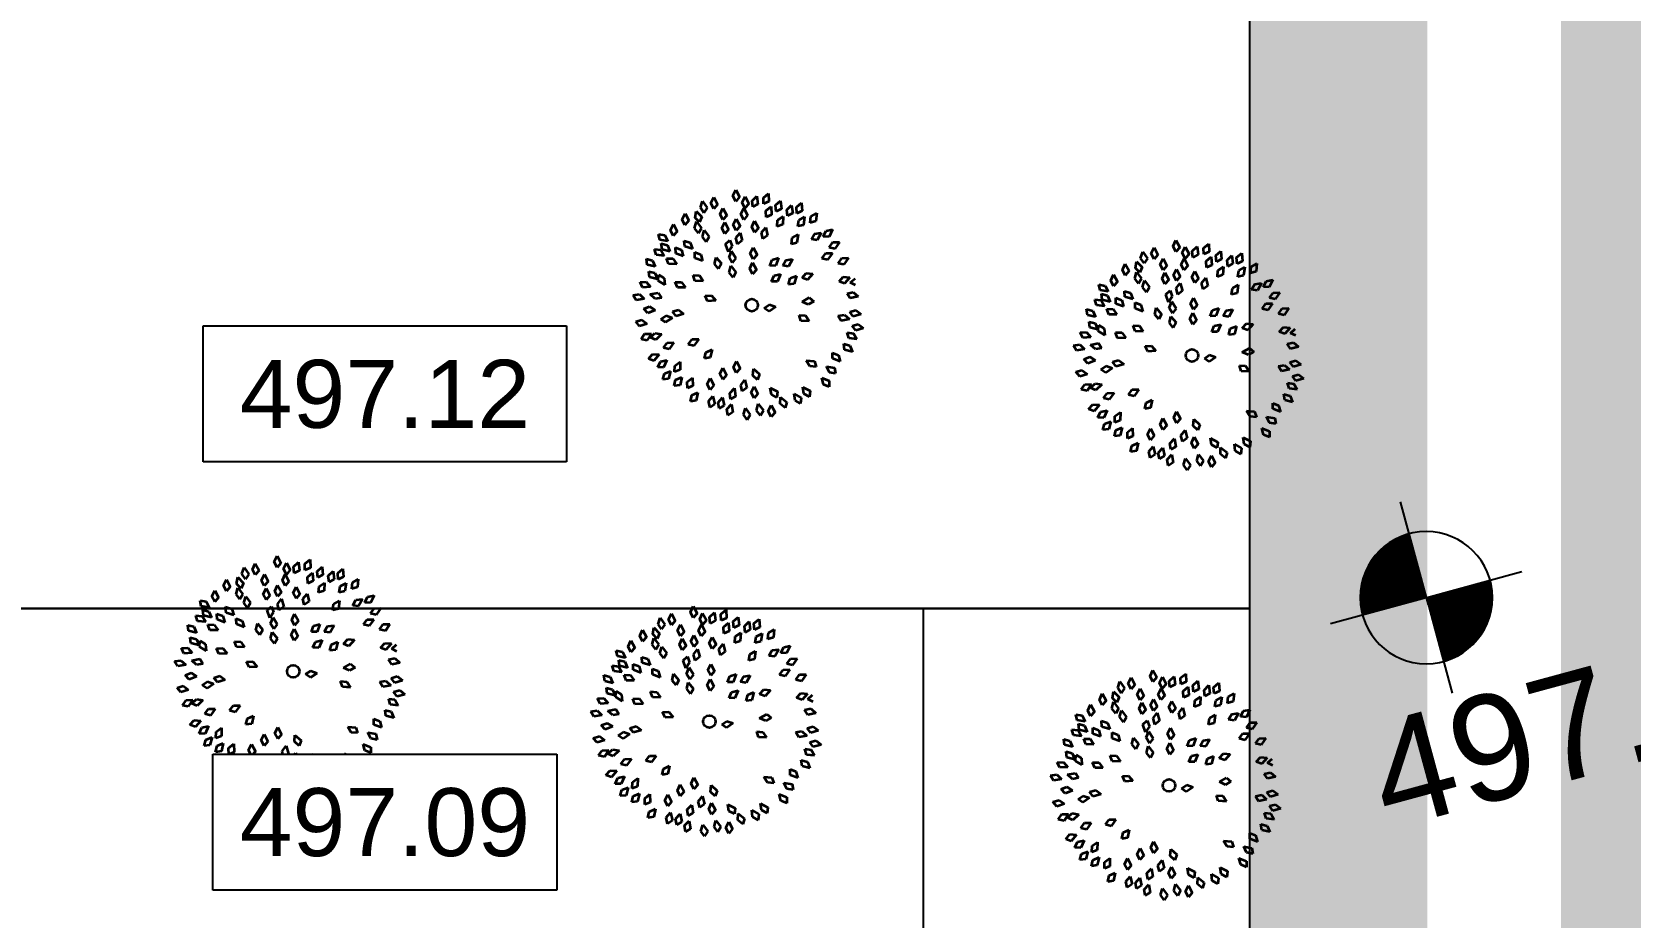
# Model space of a CAD drawing. Header units: millimetres. Extents: x -179928 to 528275, y -469666 to 511935.
# Drawn here: x 184739 to 214597, y 71491 to 88024 of the extents above; entities that cross this region are included whole.
import ezdxf

# ---------------------------------------------------------------- set-up
doc = ezdxf.new("R2010")
doc.units = ezdxf.units.MM
for name, color, linetype in [('ad-Client road levels', 1, 'Continuous'), ('ad-Lvl-Backyard', 6, 'Continuous'), ('ad-Lvl-Lawn', 3, 'Continuous'), ('ad-Parking', 2, 'Continuous'), ('ad-Road', 2, 'Continuous'), ('ad-Road Hatch', 8, 'Continuous'), ('ad-Text', 7, 'Continuous')]:
    doc.layers.add(name, color=color, linetype=linetype)
doc.layers.add('ad-Landscape', color=94, linetype='Continuous', lineweight=35)
doc.layers.add('ad-Plot Boundary', color=6, linetype='Continuous', true_color=0xff00ff)
doc.styles.add('ARIAL', font='arial.ttf')
doc.styles.add('MtX_Century_Gothic', font='GOTHIC.TTF')
doc.styles.add('Sections_The woods Site plan_Entrances$0$Standard', font='arial.ttf')

# ---------------------------------------------------------------- blocks, each defined once
blk = doc.blocks.new('A$C4fb60e89')
at = {"layer": 'ad-Road Hatch', "ltscale": 5, "transparency": 33554687}
h = blk.add_hatch(dxfattribs=at)
h.set_pattern_fill('AR-HBONE', color=256, scale=15)
h.set_pattern_definition([(45, (-193247.7, -428758.8), (0, 2155.2615), [4572, -1524]), (135, (-192170.1, -427681.1), (2e-13, 2155.2615), [4572, -1524])])
h.paths.add_polyline_path([(175594, -250241), (169178, -249341), (167473, -249057), (167473, -138694), (101313, -138694), (101313, -199954), (101308, -237995), (101040, -268291), (101008, -280968), (101066, -293684), (101243, -311127), (100910, -319344), (100949, -333937), (100669, -366960), (100727, -390983), (100669, -404586), (100538, -420418), (100467, -428759), (92426, -427265), (92163, -427209), (92163, -321454), (24803, -321454), (24803, -412961), (15653, -411029), (15654, -321452), (-19535, -321452), (-34427, -319477), (-65207, -315395), (-171770, -301268), (-185854, -298333), (-193248, -296832), (-193244, -292908), (-191914, -285219), (-191839, -284679), (-183397, -286393), (-169723, -289243), (-53141, -304698), (-18730, -309262), (15653, -309262), (15653, 703), (24803, 1115), (24803, -129544), (92163, -129544), (92163, 15133), (101313, 17713), (101313, -129544), (167473, -129544), (167473, 35552), (175738, 37855), (175849, 28595), (175836, 25947), (175777, 14040), (175855, 2316), (175660, -18036), (175731, -34039), (175718, -46839), (175673, -63402), (175816, -82072), (175542, -106356), (175490, -124641), (175575, -145019), (175731, -168892), (175797, -181269), (175797, -192667), (175744, -208200), (175829, -223277), (175888, -234871)])
h.paths.add_polyline_path([(24803, -309264), (92163, -309264), (92163, -138694), (24803, -138694)], flags=16)
at = {"layer": 'ad-Road', "ltscale": 5}
blk.add_lwpolyline([(101243, -311127), (100910, -319344), (100949, -333937), (100669, -366960), (100727, -390983), (100669, -404586), (100538, -420418), (100467, -428759), (92426, -427265), (92163, -427209), (92163, -321454), (24803, -321454), (24803, -412961), (15653, -411029), (15654, -321452), (-19535, -321452), (-34427, -319477), (-65207, -315395)], dxfattribs=at)
at = {"layer": 'ad-Text', "linetype": 'Continuous', "insert": (20228, -366657), "char_height": 1250, "width": 56881.51, "attachment_point": 5, "rotation": 90, "style": 'MtX_Century_Gothic', "bg_fill": 3, "box_fill_scale": 1.5, "bg_fill_color": 257, "bg_fill_transparency": 0}
blk.add_mtext("\\pxqd;30' WIDE ROAD", dxfattribs=at)
blk = doc.blocks.new('zw$A88E')
at = {"layer": 'ad-Plot Boundary', "ltscale": 5}
for points in [[(-214414, -389359), (-160084, -389359), (-160084, -359309), (-195260, -359309), (-210179, -357330)], [(-218432, -419409), (-160084, -419409), (-160084, -389359), (-214414, -389359), (-214624, -390951), (-215394, -396770), (-216370, -404153), (-218165, -417733)]]:
    blk.add_lwpolyline(points, close=True, dxfattribs=at)
blk = doc.blocks.new('zw$944D')
at = {"layer": 'ad-Parking', "ltscale": 5}
blk.add_lwpolyline([(0, 0), (6100, 0), (6100, 6100), (0, 6100)], close=True, dxfattribs=at)
blk = doc.blocks.new('zw$2786')
at = {"layer": 'ad-Parking', "ltscale": 5}
blk.add_blockref('zw$944D', (21449, -276847), dxfattribs=at)
blk = doc.blocks.new("Plot's Boundary")
at = {"layer": 'ad-Road', "ltscale": 5}
blk.add_blockref('A$C4fb60e89', (191839, 428759), dxfattribs=at)
at = {"layer": 'ad-Parking', "ltscale": 5}
blk.add_blockref('zw$2786', (179944, 348002), dxfattribs=at)
at = {"layer": 'ad-Plot Boundary', "ltscale": 5}
blk.add_blockref('zw$A88E', (367577, 466614), dxfattribs=at)
blk = doc.blocks.new('qerfefr')
at = {"layer": 'ad-Landscape', "color": 104, "ltscale": 1.622888}
for p, q in [((260795.962, 1945721.719, 129.914), (260796.032, 1945721.823, 129.914)), ((260796.032, 1945721.823, 129.914), (260796.083, 1945721.68, 129.914)), ((260796.173, 1945721.748, 129.914), (260796.255, 1945721.842, 129.914)), ((260796.255, 1945721.842, 129.914), (260796.288, 1945721.694, 129.914)), ((260795.87, 1945721.677, 129.914), (260795.944, 1945721.544, 129.914)), ((260795.944, 1945721.544, 129.914), (260795.875, 1945721.46, 129.914)), ((260796, 1945721.608, 129.914), (260795.962, 1945721.719, 129.914)), ((260796.083, 1945721.68, 129.914), (260796, 1945721.608, 129.914)), ((260796.197, 1945721.633, 129.914), (260796.173, 1945721.748, 129.914)), ((260796.288, 1945721.694, 129.914), (260796.197, 1945721.633, 129.914)), ((260796.283, 1945721.505, 129.914), (260796.365, 1945721.6, 129.914)), ((260796.307, 1945721.39, 129.914), (260796.283, 1945721.505, 129.914)), ((260796.365, 1945721.6, 129.914), (260796.398, 1945721.451, 129.914)), ((260795.855, 1945721.186, 129.914), (260795.92, 1945721.293, 129.914)), ((260795.898, 1945721.076, 129.914), (260795.855, 1945721.186, 129.914)), ((260795.92, 1945721.293, 129.914), (260795.978, 1945721.152, 129.914)), ((260796.247, 1945721.244, 129.914), (260796.329, 1945721.339, 129.914)), ((260796.271, 1945721.129, 129.914), (260796.247, 1945721.244, 129.914)), ((260796.362, 1945721.19, 129.914), (260796.271, 1945721.129, 129.914)), ((260796.398, 1945721.451, 129.914), (260796.307, 1945721.39, 129.914)), ((260796.329, 1945721.339, 129.914), (260796.362, 1945721.19, 129.914)), ((260795.978, 1945721.152, 129.914), (260795.898, 1945721.076, 129.914)), ((260796.237, 1945720.939, 129.914), (260796.335, 1945720.988, 129.914)), ((260796.25, 1945720.787, 129.914), (260796.237, 1945720.939, 129.914)), ((260796.335, 1945720.988, 129.914), (260796.344, 1945720.87, 129.914)), ((260795.94, 1945720.635, 129.914), (260796, 1945720.745, 129.914)), ((260795.989, 1945720.528, 129.914), (260795.94, 1945720.635, 129.914)), ((260796.065, 1945720.607, 129.914), (260795.989, 1945720.528, 129.914)), ((260796, 1945720.745, 129.914), (260796.065, 1945720.607, 129.914)), ((260796.234, 1945720.683, 129.914), (260796.31, 1945720.782, 129.914)), ((260796.265, 1945720.569, 129.914), (260796.234, 1945720.683, 129.914)), ((260796.344, 1945720.87, 129.914), (260796.25, 1945720.787, 129.914)), ((260796.352, 1945720.636, 129.914), (260796.265, 1945720.569, 129.914)), ((260796.31, 1945720.782, 129.914), (260796.352, 1945720.636, 129.914)), ((260795.614, 1945720.107, 129.914), (260795.729, 1945720.082, 129.914)), ((260795.633, 1945720, 129.914), (260795.614, 1945720.107, 129.914)), ((260795.782, 1945719.969, 129.914), (260795.633, 1945720, 129.914)), ((260795.729, 1945720.082, 129.914), (260795.782, 1945719.969, 129.914)), ((260794.373, 1945719.188, 129.914), (260794.284, 1945719.25, 129.914)), ((260794.41, 1945719.051, 129.914), (260794.486, 1945719.142, 129.914)), ((260794.486, 1945719.142, 129.914), (260794.611, 1945719.135, 129.914)), ((260794.611, 1945719.135, 129.914), (260794.514, 1945719.018, 129.914)), ((260794.514, 1945719.018, 129.914), (260794.41, 1945719.051, 129.914)), ((260794.439, 1945718.805, 129.914), (260794.499, 1945718.906, 129.914)), ((260794.547, 1945718.788, 129.914), (260794.439, 1945718.805, 129.914)), ((260794.499, 1945718.906, 129.914), (260794.623, 1945718.92, 129.914)), ((260794.623, 1945718.92, 129.914), (260794.547, 1945718.788, 129.914)), ((260794.69, 1945718.884, 129.914), (260794.725, 1945718.996, 129.914)), ((260794.799, 1945718.893, 129.914), (260794.69, 1945718.884, 129.914)), ((260794.616, 1945718.635, 129.914), (260794.672, 1945718.738, 129.914)), ((260794.725, 1945718.622, 129.914), (260794.616, 1945718.635, 129.914)), ((260794.672, 1945718.738, 129.914), (260794.796, 1945718.757, 129.914)), ((260794.796, 1945718.757, 129.914), (260794.725, 1945718.622, 129.914))]:
    blk.add_line(p, q, dxfattribs=at)
at = {"layer": 'ad-Landscape', "color": 96, "ltscale": 1.622888}
for p, q in [((260796.604, 1945721.774, 129.914), (260796.686, 1945721.869, 129.914)), ((260796.628, 1945721.659, 129.914), (260796.604, 1945721.774, 129.914)), ((260796.686, 1945721.869, 129.914), (260796.719, 1945721.72, 129.914)), ((260796.719, 1945721.72, 129.914), (260796.628, 1945721.659, 129.914)), ((260796.66, 1945721.405, 129.914), (260796.743, 1945721.499, 129.914)), ((260796.738, 1945721.606, 129.914), (260796.821, 1945721.7, 129.914)), ((260796.762, 1945721.49, 129.914), (260796.738, 1945721.606, 129.914)), ((260796.743, 1945721.499, 129.914), (260796.774, 1945721.35, 129.914)), ((260796.853, 1945721.551, 129.914), (260796.762, 1945721.49, 129.914)), ((260796.821, 1945721.7, 129.914), (260796.853, 1945721.551, 129.914)), ((260796.908, 1945721.475, 129.914), (260796.926, 1945721.591, 129.914)), ((260797.015, 1945721.5, 129.914), (260796.908, 1945721.475, 129.914)), ((260796.926, 1945721.591, 129.914), (260797.037, 1945721.65, 129.914)), ((260797.037, 1945721.65, 129.914), (260797.015, 1945721.5, 129.914)), ((260797.117, 1945721.477, 129.914), (260797.145, 1945721.591, 129.914)), ((260797.226, 1945721.493, 129.914), (260797.117, 1945721.477, 129.914)), ((260797.145, 1945721.591, 129.914), (260797.26, 1945721.641, 129.914)), ((260797.26, 1945721.641, 129.914), (260797.226, 1945721.493, 129.914)), ((260796.47, 1945721.247, 129.914), (260796.551, 1945721.342, 129.914)), ((260796.495, 1945721.132, 129.914), (260796.47, 1945721.247, 129.914)), ((260796.585, 1945721.193, 129.914), (260796.495, 1945721.132, 129.914)), ((260796.551, 1945721.342, 129.914), (260796.585, 1945721.193, 129.914)), ((260796.683, 1945721.29, 129.914), (260796.66, 1945721.405, 129.914)), ((260796.774, 1945721.35, 129.914), (260796.683, 1945721.29, 129.914)), ((260796.792, 1945721.122, 129.914), (260796.875, 1945721.216, 129.914)), ((260796.875, 1945721.216, 129.914), (260796.908, 1945721.068, 129.914)), ((260797.102, 1945721.225, 129.914), (260797.127, 1945721.34, 129.914)), ((260797.21, 1945721.243, 129.914), (260797.102, 1945721.225, 129.914)), ((260797.127, 1945721.34, 129.914), (260797.24, 1945721.393, 129.914)), ((260797.24, 1945721.393, 129.914), (260797.21, 1945721.243, 129.914)), ((260797.31, 1945721.279, 129.914), (260797.33, 1945721.395, 129.914)), ((260797.417, 1945721.302, 129.914), (260797.31, 1945721.279, 129.914)), ((260797.33, 1945721.395, 129.914), (260797.442, 1945721.452, 129.914)), ((260797.442, 1945721.452, 129.914), (260797.417, 1945721.302, 129.914)), ((260797.493, 1945721.142, 129.914), (260797.509, 1945721.259, 129.914)), ((260797.509, 1945721.259, 129.914), (260797.619, 1945721.32, 129.914)), ((260796.453, 1945720.881, 129.914), (260796.454, 1945720.999, 129.914)), ((260796.555, 1945720.922, 129.914), (260796.453, 1945720.881, 129.914)), ((260796.454, 1945720.999, 129.914), (260796.554, 1945721.074, 129.914)), ((260796.554, 1945721.074, 129.914), (260796.555, 1945720.922, 129.914)), ((260796.817, 1945721.007, 129.914), (260796.792, 1945721.122, 129.914)), ((260796.908, 1945721.068, 129.914), (260796.817, 1945721.007, 129.914)), ((260796.934, 1945720.853, 129.914), (260796.939, 1945720.97, 129.914)), ((260797.037, 1945720.889, 129.914), (260796.934, 1945720.853, 129.914)), ((260796.939, 1945720.97, 129.914), (260797.042, 1945721.041, 129.914)), ((260797.042, 1945721.041, 129.914), (260797.037, 1945720.889, 129.914)), ((260797.254, 1945721.004, 129.914), (260797.292, 1945721.115, 129.914)), ((260797.363, 1945721.01, 129.914), (260797.254, 1945721.004, 129.914)), ((260797.292, 1945721.115, 129.914), (260797.411, 1945721.154, 129.914)), ((260797.411, 1945721.154, 129.914), (260797.363, 1945721.01, 129.914)), ((260797.599, 1945721.168, 129.914), (260797.493, 1945721.142, 129.914)), ((260796.636, 1945720.647, 129.914), (260796.718, 1945720.741, 129.914)), ((260796.66, 1945720.531, 129.914), (260796.636, 1945720.647, 129.914)), ((260796.751, 1945720.592, 129.914), (260796.66, 1945720.531, 129.914)), ((260796.718, 1945720.741, 129.914), (260796.751, 1945720.592, 129.914)), ((260797.422, 1945720.616, 129.914), (260797.468, 1945720.725, 129.914)), ((260797.531, 1945720.614, 129.914), (260797.422, 1945720.616, 129.914)), ((260797.468, 1945720.725, 129.914), (260797.59, 1945720.755, 129.914)), ((260796.162, 1945720.41, 129.914), (260796.223, 1945720.519, 129.914)), ((260796.209, 1945720.302, 129.914), (260796.162, 1945720.41, 129.914)), ((260796.286, 1945720.38, 129.914), (260796.209, 1945720.302, 129.914)), ((260796.223, 1945720.519, 129.914), (260796.286, 1945720.38, 129.914)), ((260796.551, 1945720.379, 129.914), (260796.633, 1945720.473, 129.914)), ((260796.576, 1945720.263, 129.914), (260796.551, 1945720.379, 129.914)), ((260796.666, 1945720.324, 129.914), (260796.576, 1945720.263, 129.914)), ((260796.633, 1945720.473, 129.914), (260796.666, 1945720.324, 129.914)), ((260796.93, 1945720.332, 129.914), (260796.999, 1945720.428, 129.914)), ((260797.036, 1945720.306, 129.914), (260796.93, 1945720.332, 129.914)), ((260796.999, 1945720.428, 129.914), (260797.124, 1945720.431, 129.914)), ((260797.124, 1945720.431, 129.914), (260797.036, 1945720.306, 129.914)), ((260797.164, 1945720.272, 129.914), (260797.247, 1945720.355, 129.914)), ((260797.247, 1945720.355, 129.914), (260797.371, 1945720.338, 129.914)), ((260797.371, 1945720.338, 129.914), (260797.265, 1945720.229, 129.914)), ((260796.883, 1945720.041, 129.914), (260796.957, 1945720.133, 129.914)), ((260796.988, 1945720.009, 129.914), (260796.883, 1945720.041, 129.914)), ((260796.957, 1945720.133, 129.914), (260797.082, 1945720.129, 129.914)), ((260797.082, 1945720.129, 129.914), (260796.988, 1945720.009, 129.914)), ((260797.265, 1945720.229, 129.914), (260797.164, 1945720.272, 129.914)), ((260797.174, 1945719.905, 129.914), (260797.233, 1945720.007, 129.914)), ((260797.233, 1945720.007, 129.914), (260797.358, 1945720.021, 129.914)), ((260797.358, 1945720.021, 129.914), (260797.282, 1945719.889, 129.914)), ((260796.619, 1945719.595, 129.914), (260796.731, 1945719.633, 129.914)), ((260796.69, 1945719.512, 129.914), (260796.619, 1945719.595, 129.914)), ((260796.834, 1945719.562, 129.914), (260796.69, 1945719.512, 129.914)), ((260796.731, 1945719.633, 129.914), (260796.834, 1945719.562, 129.914)), ((260797.334, 1945719.526, 129.914), (260797.481, 1945719.564, 129.914)), ((260797.431, 1945719.447, 129.914), (260797.334, 1945719.526, 129.914)), ((260797.545, 1945719.475, 129.914), (260797.431, 1945719.447, 129.914)), ((260797.481, 1945719.564, 129.914), (260797.545, 1945719.475, 129.914)), ((260795.297, 1945718.98, 129.914), (260795.352, 1945719.084, 129.914)), ((260795.352, 1945719.084, 129.914), (260795.476, 1945719.104, 129.914)), ((260795.476, 1945719.104, 129.914), (260795.406, 1945718.969, 129.914)), ((260797.22, 1945719.189, 129.914), (260797.215, 1945719.298, 129.914)), ((260797.215, 1945719.298, 129.914), (260797.326, 1945719.259, 129.914)), ((260797.365, 1945719.14, 129.914), (260797.22, 1945719.189, 129.914)), ((260797.326, 1945719.259, 129.914), (260797.365, 1945719.14, 129.914)), ((260794.725, 1945718.996, 129.914), (260794.842, 1945719.039, 129.914)), ((260794.842, 1945719.039, 129.914), (260794.799, 1945718.893, 129.914)), ((260795.406, 1945718.969, 129.914), (260795.297, 1945718.98, 129.914)), ((260794.841, 1945718.528, 129.914), (260794.869, 1945718.642, 129.914)), ((260794.949, 1945718.543, 129.914), (260794.841, 1945718.528, 129.914)), ((260794.869, 1945718.642, 129.914), (260794.984, 1945718.691, 129.914)), ((260794.984, 1945718.691, 129.914), (260794.949, 1945718.543, 129.914)), ((260795.22, 1945718.505, 129.914), (260795.303, 1945718.6, 129.914)), ((260795.245, 1945718.39, 129.914), (260795.22, 1945718.505, 129.914)), ((260795.303, 1945718.6, 129.914), (260795.336, 1945718.451, 129.914)), ((260795.497, 1945718.625, 129.914), (260795.579, 1945718.72, 129.914)), ((260795.521, 1945718.51, 129.914), (260795.497, 1945718.625, 129.914)), ((260795.612, 1945718.571, 129.914), (260795.521, 1945718.51, 129.914)), ((260795.579, 1945718.72, 129.914), (260795.612, 1945718.571, 129.914)), ((260795.776, 1945718.681, 129.914), (260795.858, 1945718.776, 129.914)), ((260795.8, 1945718.566, 129.914), (260795.776, 1945718.681, 129.914)), ((260795.891, 1945718.627, 129.914), (260795.8, 1945718.566, 129.914)), ((260795.858, 1945718.776, 129.914), (260795.891, 1945718.627, 129.914)), ((260796.087, 1945718.436, 129.914), (260796.13, 1945718.553, 129.914)), ((260796.13, 1945718.553, 129.914), (260796.213, 1945718.425, 129.914)), ((260794.832, 1945718.275, 129.914), (260794.886, 1945718.379, 129.914)), ((260794.94, 1945718.264, 129.914), (260794.832, 1945718.275, 129.914)), ((260794.886, 1945718.379, 129.914), (260795.01, 1945718.399, 129.914)), ((260795.01, 1945718.399, 129.914), (260794.94, 1945718.264, 129.914)), ((260795.156, 1945718.072, 129.914), (260795.161, 1945718.19, 129.914)), ((260795.161, 1945718.19, 129.914), (260795.264, 1945718.261, 129.914)), ((260795.336, 1945718.451, 129.914), (260795.245, 1945718.39, 129.914)), ((260795.264, 1945718.261, 129.914), (260795.259, 1945718.109, 129.914)), ((260795.326, 1945718.122, 129.914), (260795.43, 1945718.191, 129.914)), ((260795.43, 1945718.191, 129.914), (260795.422, 1945718.039, 129.914)), ((260795.567, 1945718.117, 129.914), (260795.581, 1945718.234, 129.914)), ((260795.581, 1945718.234, 129.914), (260795.689, 1945718.297, 129.914)), ((260795.689, 1945718.297, 129.914), (260795.672, 1945718.145, 129.914)), ((260795.816, 1945718.205, 129.914), (260795.818, 1945718.323, 129.914)), ((260795.918, 1945718.245, 129.914), (260795.816, 1945718.205, 129.914)), ((260795.818, 1945718.323, 129.914), (260795.919, 1945718.398, 129.914)), ((260795.919, 1945718.398, 129.914), (260795.918, 1945718.245, 129.914)), ((260795.971, 1945718.137, 129.914), (260796.053, 1945718.232, 129.914)), ((260796.053, 1945718.232, 129.914), (260796.086, 1945718.083, 129.914)), ((260796.15, 1945718.337, 129.914), (260796.087, 1945718.436, 129.914)), ((260796.213, 1945718.425, 129.914), (260796.15, 1945718.337, 129.914)), ((260795.259, 1945718.109, 129.914), (260795.156, 1945718.072, 129.914)), ((260795.318, 1945718.005, 129.914), (260795.326, 1945718.122, 129.914)), ((260795.422, 1945718.039, 129.914), (260795.318, 1945718.005, 129.914)), ((260795.452, 1945717.957, 129.914), (260795.558, 1945718.023, 129.914)), ((260795.558, 1945718.023, 129.914), (260795.546, 1945717.871, 129.914)), ((260795.672, 1945718.145, 129.914), (260795.567, 1945718.117, 129.914)), ((260795.995, 1945718.022, 129.914), (260795.971, 1945718.137, 129.914)), ((260796.086, 1945718.083, 129.914), (260795.995, 1945718.022, 129.914))]:
    blk.add_line(p, q, dxfattribs=at)
at = {"layer": 'ad-Landscape', "color": 70, "ltscale": 1.622888}
for p, q in [((260795.311, 1945721.46, 129.914), (260795.393, 1945721.554, 129.914)), ((260795.393, 1945721.554, 129.914), (260795.426, 1945721.405, 129.914)), ((260795.574, 1945721.597, 129.914), (260795.656, 1945721.692, 129.914)), ((260795.598, 1945721.482, 129.914), (260795.574, 1945721.597, 129.914)), ((260795.689, 1945721.543, 129.914), (260795.598, 1945721.482, 129.914)), ((260795.656, 1945721.692, 129.914), (260795.689, 1945721.543, 129.914)), ((260795.756, 1945721.379, 129.914), (260795.82, 1945721.487, 129.914)), ((260795.818, 1945721.563, 129.914), (260795.87, 1945721.677, 129.914)), ((260795.875, 1945721.46, 129.914), (260795.818, 1945721.563, 129.914)), ((260795.82, 1945721.487, 129.914), (260795.879, 1945721.347, 129.914)), ((260794.931, 1945721.195, 129.914), (260795.041, 1945721.151, 129.914)), ((260794.932, 1945721.085, 129.914), (260794.931, 1945721.195, 129.914)), ((260795.065, 1945721.155, 129.914), (260795.08, 1945721.263, 129.914)), ((260795.071, 1945721.337, 129.914), (260795.077, 1945721.446, 129.914)), ((260795.209, 1945721.273, 129.914), (260795.071, 1945721.337, 129.914)), ((260795.077, 1945721.446, 129.914), (260795.184, 1945721.395, 129.914)), ((260795.08, 1945721.263, 129.914), (260795.182, 1945721.204, 129.914)), ((260795.182, 1945721.204, 129.914), (260795.197, 1945721.08, 129.914)), ((260795.184, 1945721.395, 129.914), (260795.209, 1945721.273, 129.914)), ((260795.335, 1945721.344, 129.914), (260795.311, 1945721.46, 129.914)), ((260795.426, 1945721.405, 129.914), (260795.335, 1945721.344, 129.914)), ((260795.488, 1945721.095, 129.914), (260795.507, 1945721.203, 129.914)), ((260795.507, 1945721.203, 129.914), (260795.607, 1945721.14, 129.914)), ((260795.801, 1945721.27, 129.914), (260795.756, 1945721.379, 129.914)), ((260795.879, 1945721.347, 129.914), (260795.801, 1945721.27, 129.914)), ((260794.723, 1945720.952, 129.914), (260794.737, 1945721.06, 129.914)), ((260794.857, 1945720.878, 129.914), (260794.723, 1945720.952, 129.914)), ((260794.737, 1945721.06, 129.914), (260794.84, 1945721.003, 129.914)), ((260794.84, 1945721.003, 129.914), (260794.857, 1945720.878, 129.914)), ((260795.074, 1945721.03, 129.914), (260794.932, 1945721.085, 129.914)), ((260795.041, 1945721.151, 129.914), (260795.074, 1945721.03, 129.914)), ((260795.197, 1945721.08, 129.914), (260795.065, 1945721.155, 129.914)), ((260795.101, 1945720.969, 129.914), (260795.214, 1945720.935, 129.914)), ((260795.111, 1945720.86, 129.914), (260795.101, 1945720.969, 129.914)), ((260795.214, 1945720.935, 129.914), (260795.257, 1945720.818, 129.914)), ((260795.291, 1945721.015, 129.914), (260795.317, 1945721.121, 129.914)), ((260795.415, 1945720.927, 129.914), (260795.291, 1945721.015, 129.914)), ((260795.317, 1945721.121, 129.914), (260795.413, 1945721.052, 129.914)), ((260795.413, 1945721.052, 129.914), (260795.415, 1945720.927, 129.914)), ((260795.618, 1945721.015, 129.914), (260795.488, 1945721.095, 129.914)), ((260795.607, 1945721.14, 129.914), (260795.618, 1945721.015, 129.914)), ((260795.616, 1945720.836, 129.914), (260795.643, 1945720.942, 129.914)), ((260795.643, 1945720.942, 129.914), (260795.738, 1945720.872, 129.914)), ((260794.508, 1945720.674, 129.914), (260794.623, 1945720.649, 129.914)), ((260794.527, 1945720.566, 129.914), (260794.508, 1945720.674, 129.914)), ((260794.623, 1945720.649, 129.914), (260794.676, 1945720.536, 129.914)), ((260794.704, 1945720.716, 129.914), (260794.719, 1945720.824, 129.914)), ((260794.837, 1945720.641, 129.914), (260794.704, 1945720.716, 129.914)), ((260794.719, 1945720.824, 129.914), (260794.822, 1945720.765, 129.914)), ((260794.822, 1945720.765, 129.914), (260794.837, 1945720.641, 129.914)), ((260794.836, 1945720.616, 129.914), (260794.882, 1945720.715, 129.914)), ((260794.94, 1945720.506, 129.914), (260794.836, 1945720.616, 129.914)), ((260794.882, 1945720.715, 129.914), (260794.962, 1945720.629, 129.914)), ((260794.962, 1945720.629, 129.914), (260794.94, 1945720.506, 129.914)), ((260795.257, 1945720.818, 129.914), (260795.111, 1945720.86, 129.914)), ((260795.74, 1945720.747, 129.914), (260795.616, 1945720.836, 129.914)), ((260795.738, 1945720.872, 129.914), (260795.74, 1945720.747, 129.914)), ((260794.321, 1945720.471, 129.914), (260794.439, 1945720.458, 129.914)), ((260794.351, 1945720.366, 129.914), (260794.321, 1945720.471, 129.914)), ((260794.503, 1945720.351, 129.914), (260794.351, 1945720.366, 129.914)), ((260794.439, 1945720.458, 129.914), (260794.503, 1945720.351, 129.914)), ((260794.676, 1945720.536, 129.914), (260794.527, 1945720.566, 129.914)), ((260794.7, 1945720.297, 129.914), (260794.633, 1945720.403, 129.914)), ((260794.633, 1945720.403, 129.914), (260794.785, 1945720.392, 129.914)), ((260794.817, 1945720.287, 129.914), (260794.7, 1945720.297, 129.914)), ((260794.785, 1945720.392, 129.914), (260794.817, 1945720.287, 129.914)), ((260795.141, 1945720.498, 129.914), (260795.255, 1945720.469, 129.914)), ((260795.155, 1945720.39, 129.914), (260795.141, 1945720.498, 129.914)), ((260795.303, 1945720.353, 129.914), (260795.155, 1945720.39, 129.914)), ((260795.255, 1945720.469, 129.914), (260795.303, 1945720.353, 129.914)), ((260795.498, 1945720.537, 129.914), (260795.61, 1945720.5, 129.914)), ((260795.505, 1945720.428, 129.914), (260795.498, 1945720.537, 129.914)), ((260795.65, 1945720.382, 129.914), (260795.505, 1945720.428, 129.914)), ((260795.61, 1945720.5, 129.914), (260795.65, 1945720.382, 129.914)), ((260794.237, 1945719.982, 129.914), (260794.355, 1945719.986, 129.914)), ((260794.282, 1945719.882, 129.914), (260794.237, 1945719.982, 129.914)), ((260794.355, 1945719.986, 129.914), (260794.434, 1945719.888, 129.914)), ((260794.444, 1945720.172, 129.914), (260794.561, 1945720.184, 129.914)), ((260794.495, 1945720.075, 129.914), (260794.444, 1945720.172, 129.914)), ((260794.646, 1945720.092, 129.914), (260794.495, 1945720.075, 129.914)), ((260794.561, 1945720.184, 129.914), (260794.646, 1945720.092, 129.914)), ((260794.947, 1945719.983, 129.914), (260795.065, 1945719.986, 129.914)), ((260794.99, 1945719.883, 129.914), (260794.947, 1945719.983, 129.914)), ((260795.065, 1945719.986, 129.914), (260795.143, 1945719.888, 129.914)), ((260794.247, 1945719.639, 129.914), (260794.337, 1945719.715, 129.914)), ((260794.434, 1945719.888, 129.914), (260794.282, 1945719.882, 129.914)), ((260794.337, 1945719.715, 129.914), (260794.459, 1945719.687, 129.914)), ((260794.459, 1945719.687, 129.914), (260794.344, 1945719.588, 129.914)), ((260794.424, 1945719.626, 129.914), (260794.528, 1945719.682, 129.914)), ((260794.528, 1945719.682, 129.914), (260794.641, 1945719.63, 129.914)), ((260794.701, 1945719.906, 129.914), (260794.813, 1945719.944, 129.914)), ((260794.773, 1945719.823, 129.914), (260794.701, 1945719.906, 129.914)), ((260794.917, 1945719.873, 129.914), (260794.773, 1945719.823, 129.914)), ((260794.813, 1945719.944, 129.914), (260794.917, 1945719.873, 129.914)), ((260795.143, 1945719.888, 129.914), (260794.99, 1945719.883, 129.914)), ((260794.344, 1945719.588, 129.914), (260794.247, 1945719.639, 129.914)), ((260794.508, 1945719.556, 129.914), (260794.424, 1945719.626, 129.914)), ((260794.641, 1945719.63, 129.914), (260794.508, 1945719.556, 129.914)), ((260794.608, 1945719.374, 129.914), (260794.699, 1945719.448, 129.914)), ((260794.699, 1945719.448, 129.914), (260794.821, 1945719.418, 129.914)), ((260794.821, 1945719.418, 129.914), (260794.703, 1945719.321, 129.914)), ((260795.072, 1945719.315, 129.914), (260795.165, 1945719.388, 129.914)), ((260795.165, 1945719.388, 129.914), (260795.286, 1945719.355, 129.914)), ((260794.284, 1945719.25, 129.914), (260794.382, 1945719.315, 129.914)), ((260794.5, 1945719.273, 129.914), (260794.373, 1945719.188, 129.914)), ((260794.382, 1945719.315, 129.914), (260794.5, 1945719.273, 129.914)), ((260794.703, 1945719.321, 129.914), (260794.608, 1945719.374, 129.914)), ((260795.167, 1945719.26, 129.914), (260795.072, 1945719.315, 129.914)), ((260795.286, 1945719.355, 129.914), (260795.167, 1945719.26, 129.914))]:
    blk.add_line(p, q, dxfattribs=at)
at = {"layer": 'ad-Landscape', "color": 98, "ltscale": 1.622888}
for p, q in [((260797.619, 1945721.32, 129.914), (260797.599, 1945721.168, 129.914)), ((260797.672, 1945721.144, 129.914), (260797.695, 1945721.259, 129.914)), ((260797.695, 1945721.259, 129.914), (260797.808, 1945721.314, 129.914)), ((260797.808, 1945721.314, 129.914), (260797.78, 1945721.164, 129.914)), ((260797.624, 1945720.906, 129.914), (260797.673, 1945721.014, 129.914)), ((260797.733, 1945720.902, 129.914), (260797.624, 1945720.906, 129.914)), ((260797.78, 1945721.164, 129.914), (260797.672, 1945721.144, 129.914)), ((260797.673, 1945721.014, 129.914), (260797.795, 1945721.042, 129.914)), ((260797.795, 1945721.042, 129.914), (260797.733, 1945720.902, 129.914)), ((260797.869, 1945720.909, 129.914), (260797.912, 1945721.019, 129.914)), ((260797.978, 1945720.91, 129.914), (260797.869, 1945720.909, 129.914)), ((260797.912, 1945721.019, 129.914), (260798.033, 1945721.052, 129.914)), ((260798.033, 1945721.052, 129.914), (260797.978, 1945720.91, 129.914)), ((260797.59, 1945720.755, 129.914), (260797.531, 1945720.614, 129.914)), ((260797.807, 1945720.606, 129.914), (260797.89, 1945720.689, 129.914)), ((260797.907, 1945720.563, 129.914), (260797.807, 1945720.606, 129.914)), ((260797.89, 1945720.689, 129.914), (260798.014, 1945720.672, 129.914)), ((260798.014, 1945720.672, 129.914), (260797.907, 1945720.563, 129.914)), ((260798.036, 1945720.6, 129.914), (260798.115, 1945720.688, 129.914)), ((260798.139, 1945720.563, 129.914), (260798.036, 1945720.6, 129.914)), ((260798.115, 1945720.688, 129.914), (260798.239, 1945720.678, 129.914)), ((260798.239, 1945720.678, 129.914), (260798.139, 1945720.563, 129.914)), ((260797.904, 1945720.21, 129.914), (260797.997, 1945720.283, 129.914)), ((260797.997, 1945720.283, 129.914), (260798.118, 1945720.252, 129.914)), ((260798.088, 1945720.372, 129.914), (260798.179, 1945720.446, 129.914)), ((260798.184, 1945720.319, 129.914), (260798.088, 1945720.372, 129.914)), ((260798.179, 1945720.446, 129.914), (260798.301, 1945720.417, 129.914)), ((260798.301, 1945720.417, 129.914), (260798.184, 1945720.319, 129.914)), ((260797.45, 1945719.958, 129.914), (260797.55, 1945720.02, 129.914)), ((260797.55, 1945720.02, 129.914), (260797.667, 1945719.975, 129.914)), ((260798, 1945720.156, 129.914), (260797.904, 1945720.21, 129.914)), ((260798.118, 1945720.252, 129.914), (260798, 1945720.156, 129.914)), ((260798.173, 1945720.04, 129.914), (260798.264, 1945720.116, 129.914)), ((260798.27, 1945719.989, 129.914), (260798.173, 1945720.04, 129.914)), ((260798.264, 1945720.116, 129.914), (260798.385, 1945720.088, 129.914)), ((260798.385, 1945720.088, 129.914), (260798.27, 1945719.989, 129.914)), ((260797.282, 1945719.889, 129.914), (260797.174, 1945719.905, 129.914)), ((260797.538, 1945719.893, 129.914), (260797.45, 1945719.958, 129.914)), ((260797.667, 1945719.975, 129.914), (260797.538, 1945719.893, 129.914)), ((260798.099, 1945719.708, 129.914), (260798.199, 1945719.772, 129.914)), ((260798.188, 1945719.645, 129.914), (260798.099, 1945719.708, 129.914)), ((260798.316, 1945719.728, 129.914), (260798.188, 1945719.645, 129.914)), ((260798.199, 1945719.772, 129.914), (260798.316, 1945719.728, 129.914)), ((260798.296, 1945719.633, 129.914), (260798.402, 1945719.685, 129.914)), ((260798.185, 1945719.455, 129.914), (260798.303, 1945719.447, 129.914)), ((260798.219, 1945719.351, 129.914), (260798.185, 1945719.455, 129.914)), ((260798.378, 1945719.56, 129.914), (260798.296, 1945719.633, 129.914)), ((260798.303, 1945719.447, 129.914), (260798.372, 1945719.343, 129.914)), ((260797.917, 1945719.095, 129.914), (260798.034, 1945719.084, 129.914)), ((260797.948, 1945718.99, 129.914), (260797.917, 1945719.095, 129.914)), ((260798.034, 1945719.084, 129.914), (260798.1, 1945718.978, 129.914)), ((260798.142, 1945719.109, 129.914), (260798.26, 1945719.111, 129.914)), ((260798.184, 1945719.008, 129.914), (260798.142, 1945719.109, 129.914)), ((260798.372, 1945719.343, 129.914), (260798.219, 1945719.351, 129.914)), ((260798.26, 1945719.111, 129.914), (260798.336, 1945719.012, 129.914)), ((260798.1, 1945718.978, 129.914), (260797.948, 1945718.99, 129.914)), ((260798.12, 1945718.848, 129.914), (260798.238, 1945718.847, 129.914)), ((260798.16, 1945718.746, 129.914), (260798.12, 1945718.848, 129.914)), ((260798.336, 1945719.012, 129.914), (260798.184, 1945719.008, 129.914)), ((260798.238, 1945718.847, 129.914), (260798.312, 1945718.746, 129.914)), ((260797.864, 1945718.452, 129.914), (260797.878, 1945718.561, 129.914)), ((260797.878, 1945718.561, 129.914), (260797.981, 1945718.502, 129.914)), ((260797.981, 1945718.502, 129.914), (260797.997, 1945718.378, 129.914)), ((260797.997, 1945718.638, 129.914), (260797.998, 1945718.748, 129.914)), ((260798.138, 1945718.581, 129.914), (260797.997, 1945718.638, 129.914)), ((260797.998, 1945718.748, 129.914), (260798.107, 1945718.703, 129.914)), ((260798.107, 1945718.703, 129.914), (260798.138, 1945718.581, 129.914)), ((260798.312, 1945718.746, 129.914), (260798.16, 1945718.746, 129.914)), ((260797.158, 1945718.325, 129.914), (260797.122, 1945718.445, 129.914)), ((260797.122, 1945718.445, 129.914), (260797.265, 1945718.393, 129.914)), ((260797.268, 1945718.283, 129.914), (260797.158, 1945718.325, 129.914)), ((260797.265, 1945718.393, 129.914), (260797.268, 1945718.283, 129.914)), ((260797.48, 1945718.118, 129.914), (260797.456, 1945718.241, 129.914)), ((260797.456, 1945718.241, 129.914), (260797.594, 1945718.175, 129.914)), ((260797.604, 1945718.351, 129.914), (260797.632, 1945718.457, 129.914)), ((260797.728, 1945718.262, 129.914), (260797.604, 1945718.351, 129.914)), ((260797.632, 1945718.457, 129.914), (260797.727, 1945718.387, 129.914)), ((260797.727, 1945718.387, 129.914), (260797.728, 1945718.262, 129.914)), ((260797.997, 1945718.378, 129.914), (260797.864, 1945718.452, 129.914)), ((260795.441, 1945717.84, 129.914), (260795.452, 1945717.957, 129.914)), ((260795.979, 1945717.788, 129.914), (260796.042, 1945717.897, 129.914)), ((260796.042, 1945717.897, 129.914), (260796.103, 1945717.757, 129.914)), ((260796.325, 1945718.002, 129.914), (260796.337, 1945718.127, 129.914)), ((260796.411, 1945717.922, 129.914), (260796.325, 1945718.002, 129.914)), ((260796.337, 1945718.127, 129.914), (260796.45, 1945718.025, 129.914)), ((260796.45, 1945718.025, 129.914), (260796.411, 1945717.922, 129.914)), ((260796.44, 1945717.791, 129.914), (260796.476, 1945717.91, 129.914)), ((260796.476, 1945717.91, 129.914), (260796.567, 1945717.788, 129.914)), ((260796.723, 1945717.78, 129.914), (260796.74, 1945717.904, 129.914)), ((260796.74, 1945717.904, 129.914), (260796.849, 1945717.796, 129.914)), ((260796.916, 1945717.856, 129.914), (260796.929, 1945717.981, 129.914)), ((260796.929, 1945717.981, 129.914), (260797.042, 1945717.878, 129.914)), ((260797.314, 1945717.931, 129.914), (260797.315, 1945718.056, 129.914)), ((260797.408, 1945717.86, 129.914), (260797.314, 1945717.931, 129.914)), ((260797.315, 1945718.056, 129.914), (260797.437, 1945717.965, 129.914)), ((260797.437, 1945717.965, 129.914), (260797.408, 1945717.86, 129.914)), ((260797.586, 1945718.066, 129.914), (260797.48, 1945718.118, 129.914)), ((260797.594, 1945718.175, 129.914), (260797.586, 1945718.066, 129.914)), ((260795.546, 1945717.871, 129.914), (260795.441, 1945717.84, 129.914)), ((260795.722, 1945717.778, 129.914), (260795.789, 1945717.883, 129.914)), ((260795.763, 1945717.667, 129.914), (260795.722, 1945717.778, 129.914)), ((260795.844, 1945717.741, 129.914), (260795.763, 1945717.667, 129.914)), ((260795.789, 1945717.883, 129.914), (260795.844, 1945717.741, 129.914)), ((260796.026, 1945717.68, 129.914), (260795.979, 1945717.788, 129.914)), ((260796.103, 1945717.757, 129.914), (260796.026, 1945717.68, 129.914)), ((260796.188, 1945717.716, 129.914), (260796.27, 1945717.81, 129.914)), ((260796.212, 1945717.6, 129.914), (260796.188, 1945717.716, 129.914)), ((260796.303, 1945717.661, 129.914), (260796.212, 1945717.6, 129.914)), ((260796.27, 1945717.81, 129.914), (260796.303, 1945717.661, 129.914)), ((260796.509, 1945717.695, 129.914), (260796.44, 1945717.791, 129.914)), ((260796.567, 1945717.788, 129.914), (260796.509, 1945717.695, 129.914)), ((260796.806, 1945717.696, 129.914), (260796.723, 1945717.78, 129.914)), ((260796.849, 1945717.796, 129.914), (260796.806, 1945717.696, 129.914)), ((260797.003, 1945717.776, 129.914), (260796.916, 1945717.856, 129.914)), ((260797.042, 1945717.878, 129.914), (260797.003, 1945717.776, 129.914))]:
    blk.add_line(p, q, dxfattribs=at)
at = {"layer": 'ad-Landscape', "color": 96, "ltscale": 1.622888}
blk.add_circle((260796.41, 1945719.71, 129.914), 0.116, dxfattribs=at)
blk = doc.blocks.new('zw$E387')
at = {"color": 6, "xscale": 999.9541051248865, "yscale": 999.9541051248865, "zscale": 999.9541051248865, "rotation": 15.20137085992778}
for p in [(258706699, -1945851192, 863379), (258714924, -1945852133, 863351), (258698131, -1945858032, 863328), (258705906, -1945858971, 863264), (258714495, -1945860164, 863258)]:
    blk.add_blockref('qerfefr', p, dxfattribs=at)
blk = doc.blocks.new('LVL')
at = {"layer": 'ad-Client road levels'}
for p, q in [((0.7, -186.7), (0.5, 188.3)), ((-186.9, 0.7), (188.1, 0.8))]:
    blk.add_line(p, q, dxfattribs=at)
at = {"layer": 'ad-Client road levels', "const_width": 125}
for points in [[(63.1, 0.8, 0.414214), (0.6, 63.3)], [(-61.9, 0.7, 0.414214), (0.6, -61.7, 0.414214)]]:
    blk.add_lwpolyline(points, format="xyb", dxfattribs=at)
at = {"layer": 'ad-Client road levels'}
blk.add_circle((0.6, 0.8), 125, dxfattribs=at)
at = {"layer": 'ad-Client road levels', "color": 3, "true_color": 0x00fa00, "style": 'ARIAL'}
blk.add_attdef('EL.+0.00', (194.3, 102.2), '', height=200, rotation=0.0254, dxfattribs=at)
blk = doc.blocks.new('zw$1F4')
at = {"layer": 'ad-Client road levels'}
ref = blk.add_blockref('LVL', (354739, -125402), dxfattribs=dict(at, xscale=-9.879899047387294, yscale=9.879899047387292, zscale=9.879899047387289, rotation=195.201370859182))
ref.add_attrib('EL.+0.00', '497.00', (354024, -129754), dxfattribs={"height": 1976, "rotation": 15.176, "style": 'ARIAL'})
blk = doc.blocks.new('zw$8773')
at = {"layer": 'ad-Lvl-Lawn', "insert": (197316, -26164), "char_height": 1270, "width": 5155.91, "attachment_point": 5, "style": 'Sections_The woods Site plan_Entrances$0$Standard', "bg_fill": 19, "box_fill_scale": 1.5, "bg_fill_color": 256, "bg_fill_transparency": 0}
blk.add_mtext('497.09', dxfattribs=at)
blk = doc.blocks.new('zw$B088')
at = {"layer": 'ad-Lvl-Backyard', "insert": (197316, -18164), "char_height": 1270, "width": 5515.02, "attachment_point": 5, "style": 'Sections_The woods Site plan_Entrances$0$Standard', "bg_fill": 19, "box_fill_scale": 1.5, "bg_fill_color": 256, "bg_fill_transparency": 0}
blk.add_mtext('497.12', dxfattribs=at)

msp = doc.modelspace()

# ---------------------------------------------------------------- block references
at = {"ltscale": 5}
msp.add_blockref("Plot's Boundary", (0, 0), dxfattribs=at)

# ---------------------------------------------------------------- next in the draw order: block references
msp.add_blockref('zw$E387', (0, 0), dxfattribs=at)
at = {"layer": 'ad-Client road levels'}
msp.add_blockref('zw$1F4', (-143957, 202866), dxfattribs=at)

# ---------------------------------------------------------------- next in the draw order: block references
at = {"layer": 'ad-Lvl-Lawn', "ltscale": 5}
msp.add_blockref('zw$8773', (-5983, 99419), dxfattribs=at)

# ---------------------------------------------------------------- next in the draw order: block references
at = {"layer": 'ad-Lvl-Backyard', "ltscale": 5}
msp.add_blockref('zw$B088', (-5983, 99419), dxfattribs=at)

doc.saveas('drawing.dxf')
